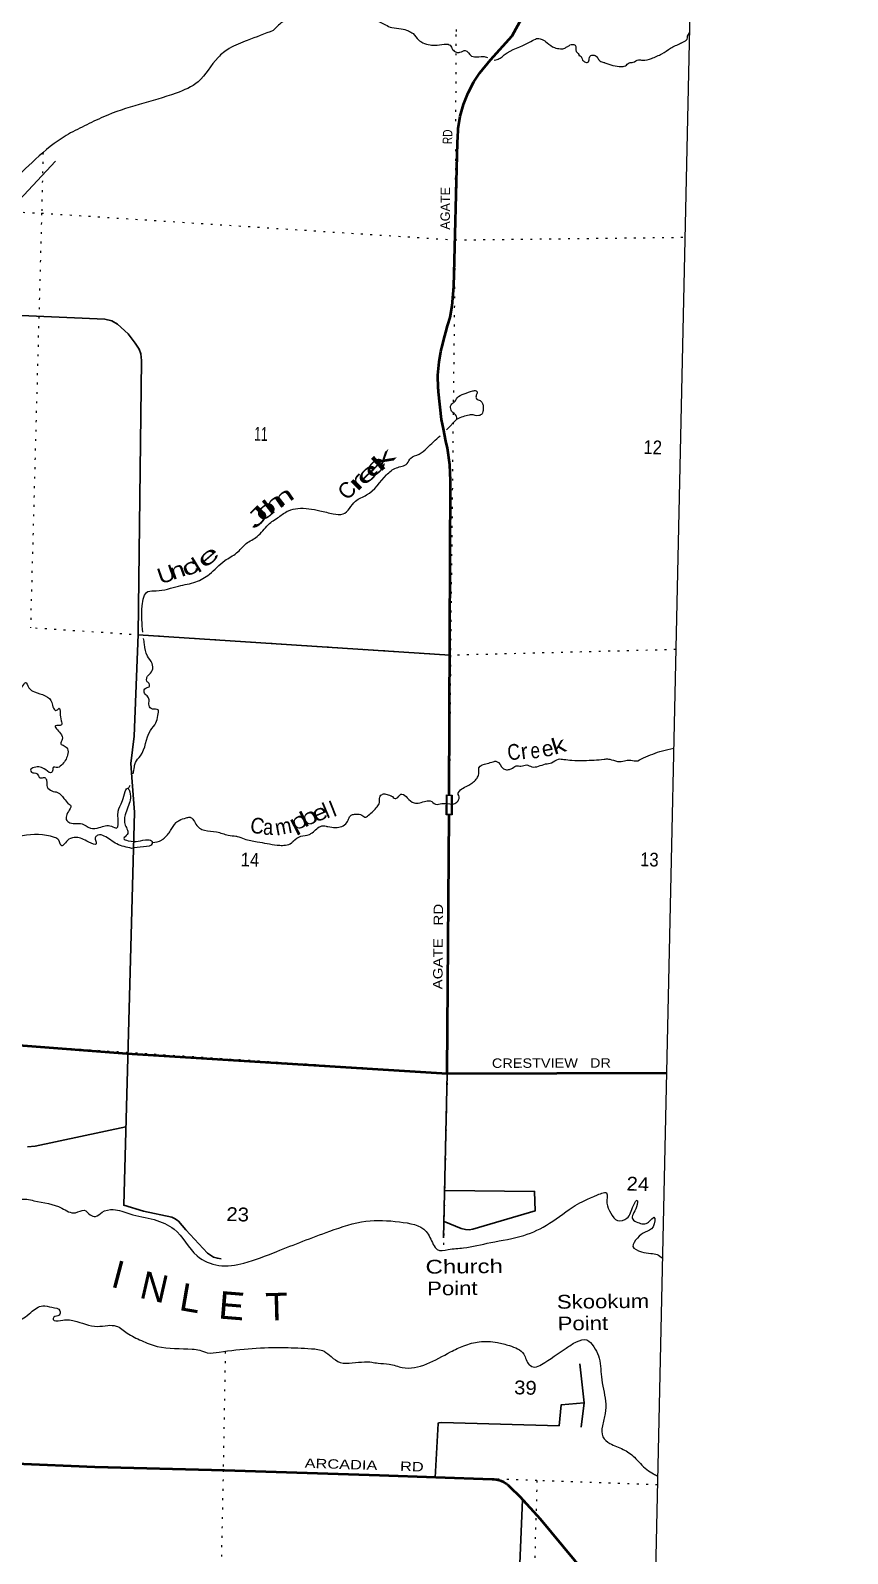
# Model space of a CAD drawing. Header units: feet. Extents: x -751810 to -497223, y -177792 to 12311.
# Drawn here: x -507641 to -497223, y -105492 to -86075 of the extents above; entities that cross this region are included whole.
import ezdxf

# ---------------------------------------------------------------- set-up
doc = ezdxf.new("R2010")
doc.units = ezdxf.units.FT
doc.header["$LTSCALE"] = 80
doc.linetypes.add('DOTTED', pattern=[1.5, 0.3, -1.2])
for name, color, linetype, lineweight in [('26', 7, 'Continuous', 40), ('29', 7, 'Continuous', 25), ('39', 7, 'Continuous', 13), ('4', 7, 'Continuous', 13), ('42', 7, 'Continuous', 13), ('61', 7, 'Continuous', 13), ('7', 7, 'DOTTED', 13)]:
    doc.layers.add(name, color=color, linetype=linetype, lineweight=lineweight)
doc.layers.add('27', color=7, linetype='Continuous')
doc.layers.add('41', color=7, linetype='Continuous')

msp = doc.modelspace()

# ---------------------------------------------------------------- linework, layer by layer
at = {"layer": '26'}
msp.add_line((-502328.76, -99373), (-499530.84, -99364.15), dxfattribs=at)
for points in [[(-501500.78, -86142.78), (-501129.12, -85465.4)], [(-502301.54, -95820.02), (-502283.56, -91810.61), (-502293.18, -91613.27), (-502325.18, -91400.24), (-502343.73, -91312.74), (-502376, -91154.17), (-502398.32, -91032.83), (-502437.79, -90683.26), (-502440.01, -90663.58), (-502442.24, -90633.26), (-502445.99, -90470.16), (-502432.12, -90300.86), (-502406.72, -90166.26), (-502400.62, -90133.91), (-502396.14, -90116.26), (-502358.13, -89966.4), (-502333.14, -89876.11), (-502326.33, -89851.51), (-502318.93, -89826.11), (-502291.72, -89732.73), (-502263.75, -89585.7), (-502251.3, -89436.55), (-502242.01, -89338.32), (-502195.75, -87504.45), (-502195.12, -87479.38), (-502193.66, -87454.45), (-502185.95, -87322.88), (-502160.46, -87168.13), (-502118.93, -87016.89), (-502061.83, -86870.82), (-501989.77, -86731.52), (-501913.22, -86613.83), (-501773.8, -86447.88), (-501500.78, -86142.78)], [(-502328.76, -99373), (-502328.56, -99346.78), (-502303.23, -96073.86)], [(-514393.83, -100924.16), (-514339.95, -98856.2), (-513052.05, -98884.28), (-513027.05, -98884.76), (-513002.05, -98886.08), (-508717.03, -98992.96), (-508432.83, -98996.96), (-507734.93, -99013.98), (-506410.61, -99117.76), (-502329.77, -99373), (-502328.76, -99373)], [(-500560.44, -105752.05), (-501136.5, -105054.3), (-501395.17, -104770.6), (-501520.45, -104650), (-501545.51, -104625.87), (-501570.45, -104606.15), (-501577.1, -104601.05), (-501604.98, -104583.98), (-501634.48, -104569.92), (-501665.3, -104559.02), (-501697.08, -104551.41), (-501704.49, -104550.44), (-501729.39, -104547.16), (-501754.49, -104546.32), (-503189.04, -104498.17), (-505165.14, -104435.06), (-506818.59, -104390.26), (-507829.18, -104346.62)]]:
    msp.add_lwpolyline(points, dxfattribs=at)
at = {"layer": '29'}
for p, q in [((-506269.25, -93781.74), (-502292.24, -94039.9)), ((-502328.76, -99373), (-502375, -101467.43))]:
    msp.add_line(p, q, dxfattribs=at)
for points in [[(-507322.67, -87741.01), (-508013.49, -88484.75)], [(-508929.57, -89658.41), (-506692.68, -89757.52), (-506605.36, -89776.06), (-506531.86, -89820.45), (-506394.14, -89943.02), (-506304.44, -90061.73), (-506256.2, -90137.27), (-506235.97, -90199.74), (-506224.43, -90282.49), (-506269.94, -93775.47), (-506319.19, -95070.34), (-506361.97, -95421.7), (-506344.92, -95654.63), (-506316.42, -96040.19), (-506452.08, -101051.23), (-506201.31, -101128.87), (-505837.97, -101203.88), (-505796.66, -101223.65), (-505754.22, -101256.47), (-505662, -101363.43), (-505383.79, -101662.3), (-505306.71, -101713.92), (-505256.55, -101727.44), (-505208.33, -101735.16)], [(-506425.04, -100052.26), (-507582.87, -100297.15), (-507679.07, -100307.16)], [(-502359.69, -100865.61), (-501213.66, -100875.64), (-501203.93, -101121.86), (-501998.79, -101357.39), (-502048.05, -101363.56), (-502093.33, -101361.25), (-502147.98, -101346.54), (-502368.28, -101257.12)], [(-500620.8, -103879.14), (-500580.13, -103571.49), (-500635.41, -103074.94)], [(-502480.84, -104521.94), (-502444.28, -103834.19), (-502438.17, -103827.02), (-502431.42, -103824.13), (-502397.76, -103823.57), (-500900.32, -103862.44), (-500874.13, -103594.74), (-500580.13, -103571.49)], [(-501367.08, -104801.41), (-501406.75, -105726.67), (-501395.88, -105772.5), (-501370.98, -105805.89), (-501330.29, -105843.93), (-501284.49, -105868.59), (-500552.83, -105920.57), (-500535.44, -105917.29), (-500520.01, -105907.64), (-500475.93, -105834.32)]]:
    msp.add_lwpolyline(points, dxfattribs=at)
at = {"layer": '39'}
for p, q in [((-502336.5, -91165.56), (-502206.75, -91032.12)), ((-506392, -95740.68), (-506370.35, -95697.83))]:
    msp.add_line(p, q, dxfattribs=at)
msp.add_lwpolyline([(-499242.62, -86107.1), (-499267.34, -86145.77), (-499268.78, -86164.02), (-499271.16, -86191.84)], dxfattribs=at)
for points in [[(-509048.64, -85974.67), (-509091.61, -85930.17), (-509140.5, -85873.05), (-509180.33, -85808.29), (-509249.04, -85659.55), (-509256.74, -85484.16), (-509102.32, -85341.05), (-508827.6, -85132.5), (-508640.19, -85015.67), (-508418.04, -84921.32), (-508104.36, -84844.65), (-507919.18, -84758.7), (-507636.62, -84638.96), (-507236.8, -84403.45), (-506790.98, -84114.61), (-506407.95, -83797.51), (-506282.9, -83668.23), (-506222.34, -83659.69), (-506147.77, -83653.51), (-505938.82, -83501.71), (-505943, -83427.09), (-505880.69, -83348.11), (-505659.08, -83253.01), (-504860.51, -83009.35), (-504491.4, -82887.76), (-504164.86, -82779.2), (-503857.11, -82698.36), (-503761.69, -82581.95), (-503784.97, -82466.58), (-503859.25, -82380.13), (-503887.85, -82236.43), (-503863.54, -82067.88), (-503821.39, -81990.41), (-503770.83, -81979.6), (-503811.09, -81900.05), (-503813.01, -81815.42), (-503758.58, -81810.75), (-503686.52, -81744.1), (-503590.65, -81609.58), (-503457.94, -81530.37), (-503329.28, -81533.61), (-503183.85, -81589.64), (-503050.47, -81564.81), (-502944.54, -81511.09), (-502827.8, -81508), (-502771.91, -81606.07), (-502769.03, -81813.56), (-502759.27, -81986.99), (-502711.67, -82175.47), (-502646.18, -82291.91), (-502524.9, -82429.89), (-502415.14, -82545.43), (-502218.13, -82792.05), (-502011.42, -82891.91), (-501819.3, -82930.99), (-501656.83, -82868.63), (-501589.6, -82753.53), (-501476.44, -82651.67), (-501347.14, -82628.75), (-501297.43, -82652.15), (-501598.23, -83019.13), (-502214.75, -83625.84), (-502478.62, -83802.44), (-502652.78, -84011.5), (-502723.08, -84088.27), (-502783.28, -84082.72), (-502862.98, -84133.07), (-502881.02, -84211.15), (-502898.75, -84277.16), (-502989.1, -84351.4), (-503169.81, -84499.89), (-503263.82, -84640.5), (-503459.29, -84897.36), (-503659.43, -85099.73), (-503818.58, -85190.36), (-503932.55, -85243.88), (-503936.87, -85336.4), (-503859.12, -85445.09), (-503825.55, -85501.04), (-503874.99, -85517.19), (-503976.05, -85536.79), (-504069.82, -85586.78), (-504139.46, -85717.93), (-504263.38, -85847.72), (-504406.7, -85948.82), (-504545.19, -86075.1)], [(-503839.9, -85508.51), (-503704.37, -85612.11), (-503595.62, -85687.35), (-503502.09, -85727.97), (-503398.01, -85829.27), (-503249.75, -85933.7), (-503114.71, -86003.56), (-503033.1, -86037.83), (-502912.79, -86052.95), (-502822.98, -86081.4), (-502763.04, -86114.59)], [(-504545.19, -86075.1), (-504876.1, -86201.88), (-505106.64, -86305.32), (-505248.99, -86419.56), (-505504.05, -86729.46), (-505784.13, -86873.6), (-506710.85, -87176.56), (-506951.81, -87291.74), (-507186.98, -87415.16), (-507576.56, -87716.83), (-507910.49, -88040.34), (-508254.03, -88413.86), (-508396.43, -88594.49), (-508609.86, -88795.04), (-508947.89, -88991.69), (-509695.39, -89547.72), (-509989.82, -89830.23), (-510166, -90062.12), (-510354.87, -90313.73), (-510560.23, -90643.28), (-510757.95, -90920.77), (-510899.27, -91131.61), (-510948.04, -91276.95), (-511000.2, -91466.44), (-510965.57, -91646.56), (-510654.98, -92332.24), (-510598.5, -92521.1), (-510386.1, -93000.5), (-510298.4, -93220.51), (-510125.87, -93364.72), (-509596.63, -93616.64), (-509388.17, -93770.01), (-509284.72, -93936.2), (-509219.91, -93986.51), (-509181.1, -93967.6), (-509208.56, -93880.24), (-509210.7, -93819.83), (-509158.64, -93827.49), (-509082.08, -93888.22), (-508911.7, -93972), (-508682.3, -93969.12), (-508626.65, -93990.97), (-508584.63, -94062.7), (-508515.29, -94161.43), (-508426.73, -94224.56), (-508406.75, -94293.59), (-508417.48, -94379.75), (-508307.07, -94451.61), (-508266.57, -94442.81), (-508217.4, -94414.18), (-508146.69, -94404.31), (-508130.05, -94386.73), (-508085.08, -94428.38), (-508047.02, -94433.58), (-508015.18, -94444.64), (-507960.36, -94428.25), (-507937.07, -94390.75), (-507883.87, -94426.62), (-507832.19, -94446.34), (-507751.74, -94446.84), (-507705.66, -94387.93), (-507661.44, -94453.69), (-507590.72, -94508.21), (-507453.44, -94556.76), (-507367.58, -94641.93), (-507347.79, -94716.98), (-507308.35, -94742.36), (-507275.26, -94713.21), (-507263.01, -94771.94), (-507248.11, -94875), (-507245.78, -94929.4), (-507320.5, -94939.13), (-507257.19, -95037.67), (-507235.4, -95112.79), (-507255.23, -95168.5), (-507209.76, -95194.06), (-507170.7, -95231.49), (-507167.23, -95314.08), (-507197.49, -95381.54), (-507247.65, -95442.33), (-507312.97, -95472.48), (-507346.94, -95465.38), (-507360.56, -95515.25), (-507371.3, -95537.04), (-507446.66, -95502.5), (-507594.55, -95471.71), (-507639.82, -95504.5), (-507628.52, -95528.99), (-507556.79, -95551.35), (-507518.17, -95602.85), (-507459.77, -95600.65), (-507434.77, -95637.65), (-507427.23, -95718.36), (-507368.5, -95770.48), (-507296.66, -95788.83), (-507214.57, -95865.83), (-507160.43, -95935.92)], [(-502763.05, -86114.58), (-502691.35, -86197.84), (-502638.15, -86233.71), (-502544.39, -86258.77), (-502484.22, -86264.68), (-502367.1, -86250.24), (-502314.85, -86251.88), (-502291.11, -86264.69), (-502258.51, -86316.01), (-502209.33, -86351.75), (-502165.12, -86353.14), (-502097.98, -86329.08), (-502015.78, -86402.07), (-501977.84, -86411.31), (-501867.05, -86406.72), (-501843, -86409.5), (-501813.87, -86421.66)], [(-501727.5, -86455.18), (-501691.27, -86446.43), (-501638.08, -86417.92), (-501600.9, -86386.89), (-501280.07, -86225.94), (-501202.32, -86184.11), (-501171.92, -86177.01), (-501116.03, -86190.83), (-501052.91, -86231.04), (-500960.34, -86294.29), (-500882.34, -86308.81), (-500827.83, -86302.47), (-500790.84, -86277.47), (-500776.58, -86271.89), (-500762.14, -86260.27), (-500727.73, -86253.3), (-500697.83, -86262.28), (-500682.18, -86341.23), (-500651.28, -86382.44), (-500647.58, -86392.61), (-500633.63, -86397.07), (-500601.16, -86452.4), (-500575.66, -86473.33), (-500533.64, -86480.68), (-500516.19, -86436.97), (-500509.16, -86404.99), (-500482.54, -86389.74), (-500452.39, -86390.68), (-500409.17, -86424.22), (-500382.17, -86461.28), (-500328.53, -86483.08), (-500316.6, -86487.48), (-500106.9, -86536.29), (-500084.73, -86534.98), (-500056.28, -86525.81), (-500006.8, -86487.12), (-499958.32, -86480.59), (-499888.93, -86448.57), (-499834.79, -86454.28), (-499721.44, -86431.68), (-499590.81, -86371.39), (-499480.04, -86302.44), (-499351.29, -86238.07), (-499339.05, -86232.41), (-499274.87, -86194.62), (-499271.16, -86191.84)], [(-502205.32, -91030.66), (-502211.01, -90990.98), (-502271.43, -90928.74), (-502282.55, -90898.22), (-502283.5, -90863.98), (-502266.54, -90836.35), (-502233.57, -90811.23), (-502199.79, -90759.98), (-502111.69, -90708.42), (-502001.86, -90669.62), (-501959.59, -90668.92), (-501947.72, -90675.33), (-501957.26, -90723.31), (-501952.67, -90769.73), (-501909.15, -90793.22), (-501887.67, -90814.01), (-501870.77, -90852.77), (-501870.02, -90893.03), (-501870.39, -90905.08), (-501882.19, -90961.05), (-501925.21, -90985.86), (-502019.41, -90974.86), (-502047.67, -90977.99), (-502202.15, -91029.49), (-502206.24, -91031.37)], [(-506208.46, -93745.26), (-506216.89, -93410.52), (-506142.81, -93227.75), (-506039.95, -93218.89), (-505752.41, -93157.49), (-505533.56, -93105.98), (-505359.49, -93006.82), (-505163.02, -92833.93), (-505013.13, -92736.02), (-504890.74, -92617.12), (-504751.15, -92526.94), (-504609.68, -92376.46), (-504475.87, -92278.04), (-504350.65, -92197.47), (-504233.1, -92168.96), (-503952.38, -92197.86), (-503780.62, -92237.44), (-503655.96, -92239.33), (-503495.97, -92075.35), (-503354.74, -91997.29), (-503101.31, -91739.67), (-502975.85, -91651.05), (-502839.33, -91594.97), (-502792.93, -91526.02), (-502686.8, -91477.03), (-502587.84, -91399.66), (-502415.55, -91241.25)], [(-506330.84, -95553.05), (-506314.91, -95461.44), (-506303.19, -95407.5), (-506240.2, -95322.96), (-506111.52, -95001.09), (-506042, -94900.66), (-506016.96, -94806.89), (-506014.77, -94736.55), (-506086.86, -94726.25), (-506129.76, -94682.66), (-506129.52, -94610.25), (-506154.08, -94559.18), (-506192.83, -94511.7), (-506169.04, -94458.12), (-506122, -94433.44), (-506129.04, -94401.03), (-506158.24, -94369.95), (-506159.13, -94333.71), (-506141.99, -94300.04), (-506087.62, -94233.35), (-506090.89, -94144.73), (-506150.31, -94050.33), (-506187.88, -93900.28), (-506199.29, -93825.37)], [(-506349.33, -96502.45), (-506538.67, -96446.24), (-506621.57, -96395.36), (-506782.65, -96336), (-506813.54, -96359.18), (-506812.73, -96397.42), (-506802.17, -96446.04), (-506898, -96422.92), (-507059.08, -96363.57), (-507150.33, -96386.86), (-507210.6, -96449.35), (-507243.44, -96470.46), (-507279.44, -96398.92), (-507334.64, -96362.99), (-507744.34, -96342.13), (-507835.45, -96361.41), (-508024.28, -96353.49), (-508192.27, -96257.71), (-508285.16, -96204.51), (-508421.42, -96252.56), (-508442.41, -96215.69), (-508468.23, -96076.07), (-508549.46, -95906.57), (-508723.57, -95619.47), (-508846.47, -95561.32), (-508919.02, -95500.7), (-509141.14, -95463.59), (-509731.77, -95310.33), (-509830.24, -95307.26), (-509880.35, -95301.67), (-509895, -95190.56), (-509973.02, -95047.3), (-509991.75, -94938.08), (-510125.64, -94909.75), (-510454.44, -95004.08), (-511047.33, -95311.46), (-511465.15, -95551.87), (-511866.75, -95853.16), (-512052.23, -95996.23), (-512147.41, -96146.14), (-512221.18, -96254.49), (-512374.72, -96275.84), (-512558.96, -96314.34), (-512725.86, -96377.53), (-512912.56, -96365.66), (-513082.8, -96406.62), (-513284.3, -96482.79), (-513513.98, -96624.49), (-513709.51, -96767.25), (-514380.41, -97255.25), (-514798.72, -97511.76), (-515173.19, -97781.71), (-515616.99, -98081.68), (-515900.21, -98328.32), (-516323.01, -98729.53), (-516577.03, -99007.26), (-516704.64, -99294.97), (-516764.61, -99606.92), (-516738.93, -99945.68), (-516636.57, -100276.78), (-516466.49, -100370.6), (-516234.39, -100410.04), (-515786.51, -100560.81), (-515419.62, -100793.55), (-515208.86, -100872.55), (-515147.55, -100971.02), (-514836.9, -101719), (-514798.37, -101838.89), (-514764.49, -102043.12), (-514625.56, -102168.16), (-514389.66, -102149.38), (-513939.76, -101976.35), (-513399.81, -101818.2), (-512835.61, -101721.16), (-512513.8, -101656.79), (-511998.03, -101499.9), (-511613.79, -101433.45), (-511001.93, -101291.65), (-510487.65, -101247.37), (-509959.35, -101205.55), (-509566.19, -101175.59), (-509214.82, -101001.5), (-508908.45, -100916.54), (-508487.77, -100971.94), (-508035.63, -101114.82), (-507858.93, -101060), (-507768.01, -100982.37), (-507597.4, -100993.75), (-507240.32, -101089.4), (-507067.13, -101147.13), (-506955.55, -101116.42), (-506880.87, -101173.07), (-506813.17, -101195.3), (-506729.04, -101141.61), (-506585.18, -101107.89), (-506373.62, -101160.78), (-506064.08, -101232.83)], [(-499826.33, -95348.74), (-499584.13, -95257.76), (-499440, -95225.06)], [(-502261.18, -95938.92), (-502256.5, -95938.51), (-502205.45, -95913.96), (-502178.07, -95874.59), (-502173.61, -95860.64), (-502187.81, -95799.84), (-502183.41, -95787.91), (-502049.79, -95695.54), (-502004.58, -95664.76), (-501956.92, -95619.99), (-501927.16, -95568.61), (-501923.2, -95506.37), (-501922.21, -95474.22), (-501817.97, -95421.15), (-501740.78, -95397.41), (-501698.4, -95392.7), (-501610.85, -95487.98), (-501558.92, -95499.67), (-501534.68, -95496.41), (-501512.33, -95489.06), (-501446.76, -95450.88), (-501388.55, -95454.72), (-501313.64, -95438.95), (-501249.96, -95461.06), (-501073.87, -95426.35), (-500996.94, -95410.65), (-500909.04, -95365.12), (-500838.7, -95367.33), (-500738.48, -95378.51), (-500583.68, -95381.35), (-500327.71, -95365.23), (-500313.58, -95363.65), (-500255.31, -95365.48), (-500157.59, -95392.69), (-500064.83, -95385.53), (-500004.24, -95377.37), (-499924.1, -95387.93), (-499826.33, -95348.74)], [(-507160.43, -95935.92), (-507124.94, -95959.16), (-507136.06, -95993.02), (-507176.68, -96070.2), (-507184.71, -96134.33), (-507137.73, -96176.02), (-506983.24, -96188.9), (-506876.36, -96244.55), (-506763.45, -96236.01), (-506608.02, -96218.75), (-506542.4, -96242.93), (-506524.46, -96118.76), (-506521.58, -96026.31), (-506469.16, -95893.17), (-506395.95, -95738.54), (-506375.22, -95783.45), (-506370.31, -95884.19), (-506434.6, -96075.31), (-506432.63, -96206.13), (-506408.19, -96325.59), (-506452.02, -96376.52), (-506396.56, -96404.41), (-506266.01, -96410.51), (-506142.8, -96394.24), (-506091.11, -96413.97), (-506087.85, -96438.21), (-506199.81, -96480.97), (-506347.32, -96502.51)], [(-506084.21, -96428.14), (-505971.99, -96399.58), (-505943.17, -96378.36), (-505855.51, -96276.49), (-505783.94, -96174.12), (-505744.82, -96145.17), (-505655.34, -96113.77), (-505610.82, -96105.11), (-505598.82, -96107.49), (-505561.64, -96140.84), (-505521.57, -96210.5), (-505484.45, -96245.86), (-505422.9, -96271.92), (-505268.67, -96292.84), (-505119.08, -96333.73), (-505020.93, -96346.87), (-505006.93, -96349.32), (-504915.42, -96382.35), (-504749.58, -96417.73), (-504497.43, -96459.81), (-504429.18, -96463.96), (-504390.87, -96461.14), (-504311.49, -96431.43), (-504286.57, -96406.06), (-504194.27, -96348.59), (-504084.93, -96325.87), (-504064.47, -96314.43), (-503942.89, -96221.68), (-503906.47, -96214.77), (-503870.43, -96219.93), (-503850.45, -96224.57), (-503750.24, -96235.76), (-503671.36, -96222.13), (-503607.44, -96171.83), (-503579.5, -96114.36), (-503562.55, -96086.73), (-503521.8, -96069.89), (-503467.35, -96065.57), (-503401.66, -96087.74), (-503378.05, -96104.57), (-503331.02, -96079.89), (-503221.06, -95972.69), (-503191.24, -95919.31), (-503187.04, -95849.02), (-503180.58, -95835.15), (-503139.51, -95808.27), (-503109.36, -95809.21), (-503047.7, -95831.27), (-503035.76, -95835.65), (-502992.43, -95865.18), (-502974.28, -95863.73), (-502918.39, -95813.19), (-502904.27, -95811.61), (-502837.26, -95855.96), (-502748.84, -95923.1), (-502599.25, -95899.62), (-502542.86, -95897.36), (-502475.72, -95937.68), (-502395.09, -95932.17), (-502261.18, -95938.92)], [(-506064.08, -101232.83), (-505810.44, -101355.42), (-505515.33, -101696.58), (-505239.58, -101819.87), (-504918.82, -101789.68), (-504501.88, -101641.8), (-503826.04, -101383.33), (-503363.44, -101254.98), (-502935.3, -101264.36), (-502597.14, -101385.59), (-502505.75, -101551.4), (-502453.5, -101617.41), (-502316.67, -101615.66), (-502120.94, -101595.63), (-501772.87, -101528.08), (-501349.63, -101436.73), (-501022.99, -101282.01), (-500696.16, -101056.87), (-500412.33, -100920.93), (-500291.14, -100904.61), (-500288.06, -100934.87), (-500290.93, -101027.33), (-500242.57, -101153.56), (-500154.97, -101246.83), (-500035.35, -101216.38), (-499951.84, -101054.04), (-499903.43, -100985.15), (-499914.16, -101071.32), (-499961.37, -101230.77), (-499898.26, -101270.96), (-499759.35, -101267.28), (-499691.03, -101205.04), (-499700.82, -101325.44), (-499803.56, -101394.64), (-499902.51, -101472), (-499960.08, -101576.82), (-499851.57, -101644.58), (-499729.56, -101666.52), (-499649.56, -101681.09), (-499582.91, -101729.36)], [(-508705.79, -102419.54), (-508561.1, -102424.07), (-508409.45, -102463.01), (-508310.42, -102512.38), (-507822.06, -102525.64), (-507726.36, -102488.39), (-507637.71, -102418.75), (-507484.25, -102335.03), (-507368.14, -102352.75), (-507264.96, -102398.22), (-507274.68, -102452.23), (-507343.95, -102480.24), (-507350.85, -102508.18), (-507256.65, -102519.18), (-507083.85, -102524.58), (-506788.38, -102596.19), (-506655.26, -102584.26), (-506548.89, -102591.61), (-506406.9, -102682.55), (-506226.79, -102776.7), (-506023.95, -102851.45), (-505578.48, -102885.5), (-505482.4, -102900.57), (-505386.83, -102931.73), (-505233.73, -102924.45), (-504399.19, -102866.08), (-504059.73, -102880.73), (-503897.84, -102913.96), (-503807.4, -102981.16), (-503693.05, -103055.15), (-503538.32, -103059.99), (-503381.09, -103048.82), (-503290.67, -103051.65), (-503208.65, -103066.29), (-503068.18, -103076.72), (-502900.57, -103120.19), (-502284.96, -102922.21), (-502113.53, -102843.09), (-501918.87, -102792.86), (-501687.85, -102802.1), (-501534.19, -102841.12), (-501350.57, -102951.47), (-501282.29, -103084.37), (-501212.84, -103114.71), (-501125.31, -103081.23), (-500811.11, -102873.83), (-500679.87, -102793.44), (-500548.38, -102769.4), (-500458.57, -102856.7), (-500397.78, -102971.26), (-500361.9, -103239.93), (-500309.19, -103549.37), (-500312.13, -103708.18), (-500349.17, -103863.94), (-500341.49, -104004.99), (-500255.58, -104088.14), (-500084.96, -104163.9), (-499941.28, -104264.96), (-499783.21, -104420.79), (-499696.43, -104475.81), (-499643.99, -104503.69)]]:
    msp.add_spline(points, degree=3, dxfattribs=at)
at = {"layer": '4'}
msp.add_lwpolyline([(-745759.2, 12310.88), (-714696.48, 11306.43), (-683632.43, 10344.71), (-652567.08, 9425.72), (-621500.49, 8549.46), (-590432.73, 7715.93), (-559363.85, 6925.15), (-528293.92, 6177.09), (-497222.97, 5471.78), (-501256.99, -177792.42), (-532580.02, -177081.38), (-563902.02, -176327.26), (-595222.97, -175530.05), (-626542.79, -174689.77), (-657861.41, -173806.4), (-689178.81, -172879.95), (-720494.9, -171910.43), (-751809.61, -170897.82)], close=True, dxfattribs=at)
msp.add_lwpolyline([(-745759.2, 12310.88), (-714696.48, 11306.43), (-683632.43, 10344.71), (-652567.08, 9425.72), (-621500.49, 8549.46), (-590432.73, 7715.93), (-559363.85, 6925.15), (-528293.92, 6177.09), (-497222.97, 5471.78), (-501256.99, -177792.42), (-532580.02, -177081.38), (-563902.02, -176327.26), (-595222.97, -175530.05), (-626542.79, -174689.77), (-657861.41, -173806.4), (-689178.81, -172879.95), (-720494.9, -171910.43), (-751809.61, -170897.82)], close=True, dxfattribs=at)
at = {"layer": '61'}
for p, q in [((-502262.77, -95821.95), (-502264.36, -96073.21)), ((-502264.36, -96073.21), (-502339.74, -96072.73))]:
    msp.add_line(p, q, dxfattribs=at)
msp.add_lwpolyline([(-502339.74, -96072.73), (-502338.15, -95821.47), (-502262.77, -95821.95)], dxfattribs=at)
msp.add_lwpolyline([(-502270.81, -95829.89), (-502330.2, -95829.51), (-502331.69, -96064.78), (-502272.3, -96065.16)], close=True, dxfattribs=at)
at = {"layer": '7'}
for p, q in [((-502005.8, -83430.92), (-502216.56, -86126.96)), ((-502216.56, -86126.96), (-502221.26, -87280.34)), ((-507481.06, -87631.54), (-507499.07, -88405.37)), ((-502222.53, -87591.96), (-502227.23, -88745.4)), ((-508215.2, -88370.12), (-507499.08, -88405.33)), ((-507499.07, -88405.39), (-507641.39, -93690.79)), ((-502227.23, -88745.4), (-502250.11, -90823.63)), ((-502251.49, -90949.88), (-502285.5, -94038.8)), ((-502285.55, -94040.63), (-507641.42, -93691.79)), ((-499412.09, -93967.91), (-502285.55, -94040.63)), ((-502285.55, -94040.63), (-502299.36, -95820.03)), ((-502301.34, -96075.33), (-502326.92, -99372.43)), ((-502326.92, -99372.43), (-507748.79, -99017.56)), ((-502326.92, -99372.43), (-502376.32, -101623.65)), ((-499530.86, -99365.28), (-501394.28, -99370.04)), ((-505157.32, -102919.3), (-505183.62, -104426.8)), ((-505183.61, -104426.65), (-507848.54, -104357.51)), ((-505183.62, -104426.8), (-505294.37, -109728.89)), ((-501183.18, -104562.1), (-505183.61, -104426.56)), ((-501183.18, -104562.1), (-501334.84, -109817.12)), ((-499646.46, -104618.01), (-501183.18, -104562.08))]:
    msp.add_line(p, q, dxfattribs=at)
msp.add_lwpolyline([(-507499.04, -88404.13), (-502227.23, -88745.4), (-499296.42, -88711.37)], dxfattribs=at)

# ---------------------------------------------------------------- texts
at = {"layer": '27'}
for s, rotation, width, p in [('RD', 88.555, 0.8, (-502266.29, -87525.19)), ('AGATE   RD', 89.555, 1.2, (-502388.61, -98300.66)), ('CRESTVIEW   DR', 0.147, 1.15, (-501757.6, -99300.97)), ('ARCADIA     RD', 358.171, 1.3, (-504146.85, -104398.69))]:
    msp.add_text(s, height=120, rotation=rotation, dxfattribs=dict(at, width=width)).set_placement(p)
msp.add_text('AGATE', height=120, rotation=89.766, dxfattribs=at).set_placement((-502293.88, -88615.1))
at = {"layer": '41'}
for s, height, rotation, width, p in [('k', 201, 42.608, 2.2, (-503185.1, -91717.09)), ('e', 201, 43.87, 2, (-503387.14, -91895.87)), ('e', 201, 46.604, 1.95, (-503280.09, -91803.44)), ('r', 201, 45.14, 2.25, (-503479.81, -91967.69)), ('h', 201, 37.98, 1.85, (-504587.44, -92267.19)), ('n', 201, 34.744, 1.75, (-504469.68, -92179.37)), ('J', 200, 45.78, 2.25, (-504785.01, -92449.16)), ('o', 201, 38.911, 1.8, (-504690.79, -92349.87)), ('l', 201, 31.381, 1.3, (-505504.79, -92996.25)), ('e', 201, 40.818, 1.85, (-505419.81, -92944.25)), ('U', 201, 19.022, 1.15, (-505983.45, -93138.62)), ('n', 201, 19.446, 1.3, (-505827.43, -93082.78)), ('c', 201, 25.718, 1.55, (-505659.49, -93047.8)), ('k', 201, 17.033, 1.3, (-500962.11, -95310.2)), ('C', 201, 7.579, 0.85, (-501546.65, -95383.44)), ('e', 201, 3.618, 0.8, (-501258.68, -95356.78)), ('C', 201, 351.412, 0.9, (-504849.42, -96299.39)), ('p', 201, 27.042, 1.5, (-504282.01, -96293.66)), ('b', 201, 27.116, 1.45, (-504144.82, -96239.69)), ('e', 201, 22.476, 1.25, (-504004.08, -96174.32)), ('a', 201, 358.171, 0.85, (-504677.4, -96328.03)), ('m', 201, 11.068, 0.95, (-504503.47, -96340.6)), ('E', 351.8, 355.364, 1.05, (-505253.41, -102494.44))]:
    msp.add_text(s, height=height, rotation=rotation, dxfattribs=dict(at, width=width)).set_placement(p)
for s, height, rotation, p in [('C', 201, 46.396, (-503601, -92075.84)), ('r', 201, 7.511, (-501376.72, -95368.38)), ('e', 201, 11.09, (-501103.13, -95340.82)), ('l', 201, 22.985, (-503862.19, -96124.38)), ('l', 201, 21.653, (-503775.93, -96104.28)), ('I', 351.8, 345.288, (-506630.5, -102087.42)), ('N', 351.8, 347.14, (-506265.8, -102228.16)), ('L', 351.8, 350.218, (-505757.67, -102386.03)), ('T', 351.8, 1.513, (-504641.76, -102524.61))]:
    msp.add_text(s, height=height, rotation=rotation, dxfattribs=at).set_placement(p)
at = {"layer": '42'}
for s, rotation, width, p in [('Church', 0.556, 1.3, (-502602.93, -101924.54)), ('Point', 0.556, 1.2, (-502583.07, -102201.85)), ('Skookum', 0.556, 1.2, (-500928.14, -102371.17)), ('Point', 0.555, 1.2, (-500918.63, -102648.4))]:
    msp.add_text(s, height=175.9, rotation=rotation, dxfattribs=dict(at, width=width)).set_placement(p)
at = {"layer": '7'}
for s, rotation, width, p in [('11', 358.208, 0.65, (-504789.46, -91303.68)), ('12', 358.206, 0.9, (-499827.32, -91472.97)), ('14', 358.208, 0.9, (-504962.66, -96730.22)), ('13', 358.206, 0.9, (-499869.67, -96728.13)), ('24', 358.206, 1.1, (-500042.69, -100862.97)), ('23', 358.208, 1.1, (-505145.45, -101250.98)), ('39', 358.207, 1.1, (-501476.67, -103460.55))]:
    msp.add_text(s, height=175.9, rotation=rotation, dxfattribs=dict(at, width=width)).set_placement(p)

doc.saveas('drawing.dxf')
